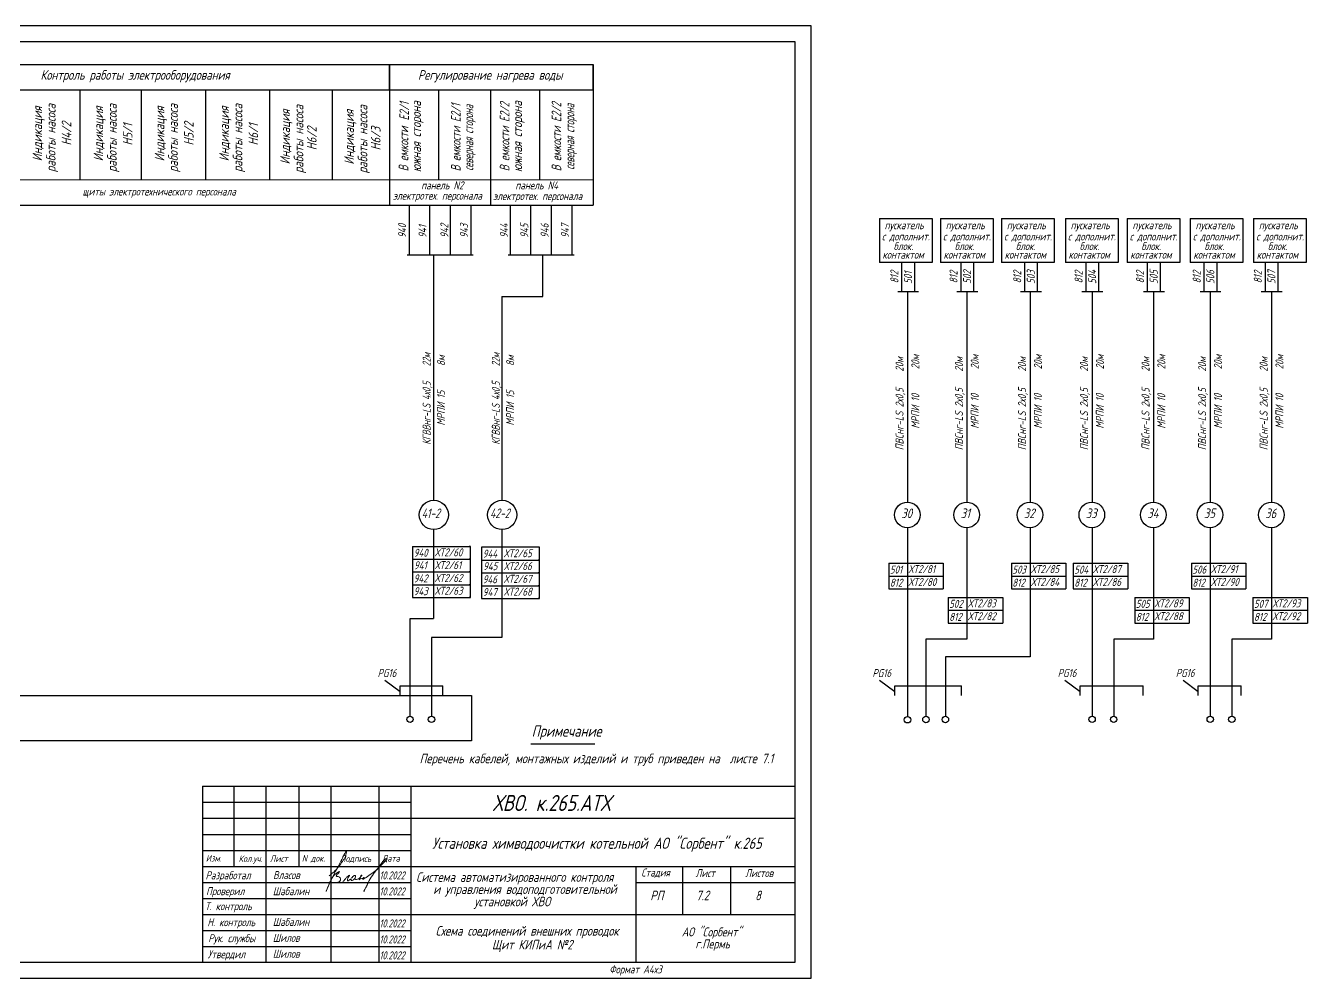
# Model space of a CAD drawing. Header units: millimetres. Extents: x 1531 to 3693, y 3 to 322.
# Drawn here: x 1876.9 to 2277.2, y 3.5 to 301 of the extents above; entities that cross this region are included whole.
import ezdxf

# ---------------------------------------------------------------- set-up
doc = ezdxf.new("R2010")
doc.units = ezdxf.units.MM
doc.linetypes.add('HIDDEN', pattern=[0.375, 0.25, -0.125])
doc.layers.add('MAIN', color=7, linetype='Continuous', lineweight=50)
doc.layers.add('Текст', color=7, linetype='Continuous', lineweight=50)
doc.layers.add('TEXT', color=250, linetype='Continuous')
doc.layers.add('проводка', color=184, linetype='Continuous')
doc.styles.add('GOST тип А', font='GOST_A.TTF', dxfattribs={"oblique": 15})
doc.styles.get("Standard").update_dxf_attribs({"font": 'GOST_A.TTF', "width": 0.8, "oblique": 15, "height": 3})
doc.styles.add('АСУТП', font='GOST_A.TTF', dxfattribs={"oblique": 15})

# ---------------------------------------------------------------- blocks, each defined once
blk = doc.blocks.new('Власов')
at = {"layer": 'проводка', "lineweight": 18}
for points in [[(-0.58, 2.47), (1.27, 4.07), (2.73, 5.82), (3.82, 7.33), (4.64, 9.02), (4.84, 10.28), (4.04, 8.93), (3.16, 7.2), (1.39, 3.86), (0.52, 2.26), (-1.55, -2.37), (-0.72, -0.35), (0.34, 1.8), (1.73, 3.31), (2.62, 3.78), (2.31, 3.3), (1.91, 2.96), (1.61, 2.44), (2.21, 2.21), (2.85, 1.83), (2.99, 1.4), (2.77, 0.75), (2.36, 0.49), (2.18, 0.43), (2.07, 0.4), (1.98, 0.4)], [(3.73, 0.66), (4.37, 1.39), (4.91, 2.01), (5.22, 2.29), (5.78, 2.66), (5.59, 2.28), (5.16, 1.05), (5.19, 0.9), (5.7, 1.1), (6.25, 1.38), (6.27, 1.2), (6.3, 1.02), (7.02, 1.21), (7.63, 2.13), (7.63, 2.52), (6.76, 2.22), (6.42, 1.7)]]:
    blk.add_spline(points, degree=3, dxfattribs=at)
for points, knots in [([(9.73, 1.6), (9.73, 1.6), (10.28, 1.61), (10.33, 1.73), (10.3, 1.95), (10.1, 1.88), (9.94, 1.44), (9.82, 1.2), (10.65, 1.75), (14.06, 4.01), (14.83, 4.98), (18.2, 8.2), (16.58, 7.61), (15.42, 5.89), (12.84, 2.54), (12.14, 1.35), (11.17, -0.37), (10.2, -2.51), (10.72, -1.41), (10.96, -1), (11.17, -0.6), (11.31, -0.38), (11.4, -0.29)], [5.202172, 5.202172, 5.202172, 5.202172, 5.207482, 5.981017, 6.074049, 6.477149, 7.534813, 8.416864, 10.873297, 16.080912, 19.105162, 21.731982, 23.469351, 25.755203, 29.311429, 34.513333, 38.416271, 38.862024, 39.053994, 43.961574, 49.897464, 51.239132, 51.239132, 51.239132, 51.239132]), ([(7.53, 1.66), (7.5, 1.54), (7.54, 1.28), (8.01, 1.24), (8.83, 1.57), (9.1, 2.08), (9.9, 2.69), (9.43, 2.64), (9.3, 2.52), (9.14, 2.21), (9.04, 1.25), (8.71, 1.13), (8.92, 1.39), (9.3, 1.54), (9.6, 1.6)], [0, 0, 0, 0, 0.614094, 1.118723, 1.807789, 3.045572, 4.744461, 5.191863, 5.576495, 6.389957, 8.441618, 9.345517, 10.182193, 10.758393, 10.758393, 10.758393, 10.758393])]:
    blk.add_open_spline(points, degree=3, knots=knots, dxfattribs=at)

msp = doc.modelspace()

# ---------------------------------------------------------------- linework, layer by layer
at = {"color": 7, "lineweight": 30}
msp.add_line((2117.19, 295.97), (2117.19, 8.47), dxfattribs=at)
at = {"color": 7}
for p, q in [((1990.55, 280.92), (1990.55, 288.86)), ((2054.21, 280.92), (2054.21, 288.86)), ((1996.77, 229.28), (1996.77, 244.76)), ((2003.19, 229.28), (2003.19, 244.76)), ((2009.62, 229.28), (2009.62, 244.76)), ((2016.04, 229.28), (2016.04, 244.76)), ((2028.31, 229.28), (2028.31, 244.76)), ((2034.74, 229.28), (2034.74, 244.76)), ((2041.16, 229.28), (2041.16, 244.76)), ((2047.59, 229.28), (2047.59, 244.76)), ((2004.34, 229.28), (2004.34, 152.75)), ((2038.39, 216.41), (2038.39, 229.28)), ((2025.68, 216.41), (2025.68, 152.75)), ((2025.68, 216.41), (2038.39, 216.41)), ((2152.33, 144.19), (2152.33, 85.18)), ((2170.88, 144.19), (2170.88, 109.43)), ((2190.6, 144.19), (2190.6, 103.83)), ((2209.95, 144.19), (2209.95, 103.83)), ((2229.15, 144.19), (2229.15, 109.43)), ((2246.84, 144.19), (2246.84, 103.83)), ((2266.03, 144.19), (2266.03, 109.43)), ((2004.34, 143.63), (2004.34, 115.89)), ((2025.68, 143.63), (2025.68, 109.93)), ((2015.83, 122.36), (2015.83, 138.36)), ((2037.4, 138.08), (2019.33, 138.08)), ((2037.4, 122.08), (2037.4, 138.08)), ((2152.33, 133.11), (2152.33, 125.11)), ((1997.76, 122.36), (2015.83, 122.36)), ((2019.33, 122.08), (2037.4, 122.08)), ((2170.88, 122.42), (2170.88, 114.42)), ((2229.15, 122.42), (2229.15, 114.42)), ((2266.03, 122.42), (2266.03, 114.42)), ((1996.97, 85.34), (1996.97, 115.89)), ((1996.97, 115.89), (2004.34, 115.89)), ((2025.68, 109.93), (2003.66, 109.93)), ((2003.66, 109.93), (2003.66, 85.3)), ((2170.88, 109.43), (2158.09, 109.43)), ((2158.09, 109.43), (2158.09, 85.27)), ((2229.15, 109.43), (2216.73, 109.43)), ((2216.73, 109.43), (2216.73, 85.34)), ((2266.03, 109.43), (2253.62, 109.43)), ((2253.62, 109.43), (2253.62, 85.34)), ((2190.6, 103.83), (2164.15, 103.83)), ((2164.15, 103.83), (2164.15, 85.34)), ((2209.95, 103.83), (2209.95, 85.34)), ((2246.84, 103.83), (2246.84, 85.34))]:
    msp.add_line(p, q, dxfattribs=at)
at = {"color": 7, "linetype": 'Continuous'}
for p, q in [((2143.54, 240.78), (2159.98, 240.78)), ((2159.98, 240.78), (2159.98, 226.96)), ((2162.62, 240.78), (2179.06, 240.78)), ((2179.06, 240.78), (2179.06, 226.96)), ((2181.71, 240.78), (2198.15, 240.78)), ((2198.15, 240.78), (2198.15, 226.96)), ((2201.64, 240.78), (2218.08, 240.78)), ((2218.08, 240.78), (2218.08, 226.96)), ((2220.93, 240.78), (2237.37, 240.78)), ((2237.37, 240.78), (2237.37, 226.96)), ((2240.65, 240.78), (2257.09, 240.78)), ((2257.09, 240.78), (2257.09, 226.96)), ((2260.42, 240.78), (2276.87, 240.78)), ((2276.87, 240.78), (2276.87, 226.96)), ((2159.98, 226.96), (2143.54, 226.96)), ((2150.48, 226.96), (2150.48, 217.96)), ((2154.48, 226.96), (2154.48, 217.96)), ((2179.06, 226.96), (2162.62, 226.96)), ((2168.95, 226.96), (2168.95, 217.96)), ((2172.95, 226.96), (2172.95, 217.96)), ((2198.15, 226.96), (2181.71, 226.96)), ((2188.84, 226.96), (2188.84, 217.96)), ((2192.84, 226.96), (2192.84, 217.96)), ((2218.08, 226.96), (2201.64, 226.96)), ((2208.01, 226.96), (2208.01, 217.96)), ((2212.01, 226.96), (2212.01, 217.96)), ((2237.37, 226.96), (2220.93, 226.96)), ((2227.22, 226.96), (2227.22, 217.96)), ((2231.22, 226.96), (2231.22, 217.96)), ((2257.09, 226.96), (2240.65, 226.96)), ((2244.9, 226.96), (2244.9, 217.96)), ((2248.9, 226.96), (2248.9, 217.96)), ((2276.87, 226.96), (2260.42, 226.96)), ((2263.98, 226.96), (2263.98, 217.96)), ((2267.98, 226.96), (2267.98, 217.96)), ((1997.76, 138.36), (2015.83, 138.36)), ((1997.76, 138.36), (1997.76, 134.36)), ((2015.83, 138.36), (2015.4, 138.36)), ((2019.33, 138.08), (2019.33, 134.08)), ((1997.76, 134.36), (1997.76, 130.36)), ((1997.76, 134.36), (2015.83, 134.36)), ((1997.76, 134.36), (2015.83, 134.36)), ((1997.76, 134.36), (2015.83, 134.36)), ((2015.83, 134.36), (2015.4, 134.36)), ((2015.83, 134.36), (2015.4, 134.36)), ((2015.83, 134.36), (2015.4, 134.36)), ((2019.33, 134.08), (2019.33, 130.08)), ((2019.33, 134.08), (2037.4, 134.08)), ((2019.33, 134.08), (2037.4, 134.08)), ((2019.33, 134.08), (2037.4, 134.08)), ((2037.4, 134.08), (2036.98, 134.08)), ((2037.4, 134.08), (2036.98, 134.08)), ((2037.4, 134.08), (2036.98, 134.08)), ((2146.51, 133.11), (2159.21, 133.11)), ((2146.51, 133.11), (2146.51, 129.11)), ((2159.21, 133.11), (2163.51, 133.11)), ((2163.51, 133.11), (2163.51, 129.11)), ((2184.76, 133.11), (2197.46, 133.11)), ((2184.76, 133.11), (2184.76, 129.11)), ((2197.46, 133.11), (2201.76, 133.11)), ((2201.76, 133.11), (2201.76, 129.11)), ((2204.11, 133.11), (2216.82, 133.11)), ((2204.11, 133.11), (2204.11, 129.11)), ((2216.82, 133.11), (2221.11, 133.11)), ((2221.11, 133.11), (2221.11, 129.11)), ((2241, 133.11), (2253.7, 133.11)), ((2241, 133.11), (2241, 129.11)), ((2253.7, 133.11), (2258, 133.11)), ((2258, 133.11), (2258, 129.11)), ((1997.76, 130.36), (2015.83, 130.36)), ((1997.76, 130.36), (2015.83, 130.36)), ((1997.76, 130.36), (2015.83, 130.36)), ((1997.76, 130.36), (1997.76, 126.36)), ((2015.83, 130.36), (2015.4, 130.36)), ((2015.83, 130.36), (2015.4, 130.36)), ((2015.83, 130.36), (2015.4, 130.36)), ((2019.33, 130.08), (2037.4, 130.08)), ((2019.33, 130.08), (2037.4, 130.08)), ((2019.33, 130.08), (2037.4, 130.08)), ((2019.33, 130.08), (2019.33, 126.08)), ((2037.4, 130.08), (2036.98, 130.08)), ((2037.4, 130.08), (2036.98, 130.08)), ((2037.4, 130.08), (2036.98, 130.08)), ((2146.51, 129.11), (2146.51, 125.11)), ((2146.51, 129.11), (2159.21, 129.11)), ((2146.51, 129.11), (2159.21, 129.11)), ((2146.51, 129.11), (2159.21, 129.11)), ((2159.21, 129.11), (2163.51, 129.11)), ((2159.21, 129.11), (2163.51, 129.11)), ((2159.21, 129.11), (2163.51, 129.11)), ((2163.51, 129.11), (2163.51, 125.11)), ((2184.76, 129.11), (2184.76, 125.11)), ((2184.76, 129.11), (2197.46, 129.11)), ((2184.76, 129.11), (2197.46, 129.11)), ((2184.76, 129.11), (2197.46, 129.11)), ((2197.46, 129.11), (2201.76, 129.11)), ((2197.46, 129.11), (2201.76, 129.11)), ((2197.46, 129.11), (2201.76, 129.11)), ((2201.76, 129.11), (2201.76, 125.11)), ((2204.11, 129.11), (2204.11, 125.11)), ((2204.11, 129.11), (2216.82, 129.11)), ((2204.11, 129.11), (2216.82, 129.11)), ((2204.11, 129.11), (2216.82, 129.11)), ((2216.82, 129.11), (2221.11, 129.11)), ((2216.82, 129.11), (2221.11, 129.11)), ((2216.82, 129.11), (2221.11, 129.11)), ((2221.11, 129.11), (2221.11, 125.11)), ((2241, 129.11), (2241, 125.11)), ((2241, 129.11), (2253.7, 129.11)), ((2241, 129.11), (2253.7, 129.11)), ((2241, 129.11), (2253.7, 129.11)), ((2253.7, 129.11), (2258, 129.11)), ((2253.7, 129.11), (2258, 129.11)), ((2253.7, 129.11), (2258, 129.11)), ((2258, 129.11), (2258, 125.11)), ((1997.76, 126.36), (1997.76, 122.36)), ((1997.76, 126.36), (2015.83, 126.36)), ((1997.76, 126.36), (2015.83, 126.36)), ((1997.76, 126.36), (2015.83, 126.36)), ((2015.83, 126.36), (2015.4, 126.36)), ((2015.83, 126.36), (2015.4, 126.36)), ((2015.83, 126.36), (2015.4, 126.36)), ((2019.33, 126.08), (2019.33, 122.08)), ((2019.33, 126.08), (2037.4, 126.08)), ((2019.33, 126.08), (2037.4, 126.08)), ((2019.33, 126.08), (2037.4, 126.08)), ((2037.4, 126.08), (2036.98, 126.08)), ((2037.4, 126.08), (2036.98, 126.08)), ((2037.4, 126.08), (2036.98, 126.08)), ((2146.51, 125.11), (2159.21, 125.11)), ((2146.51, 125.11), (2159.21, 125.11)), ((2146.51, 125.11), (2159.21, 125.11)), ((2159.21, 125.11), (2163.51, 125.11)), ((2159.21, 125.11), (2163.51, 125.11)), ((2159.21, 125.11), (2163.51, 125.11)), ((2184.76, 125.11), (2197.46, 125.11)), ((2184.76, 125.11), (2197.46, 125.11)), ((2184.76, 125.11), (2197.46, 125.11)), ((2197.46, 125.11), (2201.76, 125.11)), ((2197.46, 125.11), (2201.76, 125.11)), ((2197.46, 125.11), (2201.76, 125.11)), ((2204.11, 125.11), (2216.82, 125.11)), ((2204.11, 125.11), (2216.82, 125.11)), ((2204.11, 125.11), (2216.82, 125.11)), ((2216.82, 125.11), (2221.11, 125.11)), ((2216.82, 125.11), (2221.11, 125.11)), ((2216.82, 125.11), (2221.11, 125.11)), ((2241, 125.11), (2253.7, 125.11)), ((2241, 125.11), (2253.7, 125.11)), ((2241, 125.11), (2253.7, 125.11)), ((2253.7, 125.11), (2258, 125.11)), ((2253.7, 125.11), (2258, 125.11)), ((2253.7, 125.11), (2258, 125.11)), ((1997.76, 122.36), (2015.83, 122.36)), ((1997.76, 122.36), (2015.83, 122.36)), ((1997.76, 122.36), (2015.83, 122.36)), ((2015.83, 122.36), (2015.4, 122.36)), ((2015.83, 122.36), (2015.4, 122.36)), ((2015.83, 122.36), (2015.4, 122.36)), ((2019.33, 122.08), (2037.4, 122.08)), ((2019.33, 122.08), (2037.4, 122.08)), ((2037.4, 122.08), (2036.98, 122.08)), ((2037.4, 122.08), (2036.98, 122.08)), ((2165.06, 122.42), (2177.76, 122.42)), ((2165.06, 122.42), (2165.06, 118.42)), ((2177.76, 122.42), (2182.05, 122.42)), ((2182.05, 122.42), (2182.05, 118.42)), ((2223.32, 122.42), (2236.03, 122.42)), ((2223.32, 122.42), (2223.32, 118.42)), ((2236.03, 122.42), (2240.32, 122.42)), ((2240.32, 122.42), (2240.32, 118.42)), ((2260.21, 122.42), (2272.92, 122.42)), ((2260.21, 122.42), (2260.21, 118.42)), ((2272.92, 122.42), (2277.21, 122.42)), ((2277.21, 122.42), (2277.21, 118.42)), ((2165.06, 118.42), (2165.06, 114.42)), ((2165.06, 118.42), (2177.76, 118.42)), ((2165.06, 118.42), (2177.76, 118.42)), ((2165.06, 118.42), (2177.76, 118.42)), ((2177.76, 118.42), (2182.05, 118.42)), ((2177.76, 118.42), (2182.05, 118.42)), ((2177.76, 118.42), (2182.05, 118.42)), ((2182.05, 118.42), (2182.05, 114.42)), ((2223.32, 118.42), (2223.32, 114.42)), ((2223.32, 118.42), (2236.03, 118.42)), ((2223.32, 118.42), (2236.03, 118.42)), ((2223.32, 118.42), (2236.03, 118.42)), ((2236.03, 118.42), (2240.32, 118.42)), ((2236.03, 118.42), (2240.32, 118.42)), ((2236.03, 118.42), (2240.32, 118.42)), ((2240.32, 118.42), (2240.32, 114.42)), ((2260.21, 118.42), (2260.21, 114.42)), ((2260.21, 118.42), (2272.92, 118.42)), ((2260.21, 118.42), (2272.92, 118.42)), ((2260.21, 118.42), (2272.92, 118.42)), ((2272.92, 118.42), (2277.21, 118.42)), ((2272.92, 118.42), (2277.21, 118.42)), ((2272.92, 118.42), (2277.21, 118.42)), ((2277.21, 118.42), (2277.21, 114.42)), ((2165.06, 114.42), (2177.76, 114.42)), ((2165.06, 114.42), (2177.76, 114.42)), ((2165.06, 114.42), (2177.76, 114.42)), ((2177.76, 114.42), (2182.05, 114.42)), ((2177.76, 114.42), (2182.05, 114.42)), ((2177.76, 114.42), (2182.05, 114.42)), ((2223.32, 114.42), (2236.03, 114.42)), ((2223.32, 114.42), (2236.03, 114.42)), ((2223.32, 114.42), (2236.03, 114.42)), ((2236.03, 114.42), (2240.32, 114.42)), ((2236.03, 114.42), (2240.32, 114.42)), ((2236.03, 114.42), (2240.32, 114.42)), ((2260.21, 114.42), (2272.92, 114.42)), ((2260.21, 114.42), (2272.92, 114.42)), ((2260.21, 114.42), (2272.92, 114.42)), ((2272.92, 114.42), (2277.21, 114.42)), ((2272.92, 114.42), (2277.21, 114.42)), ((2272.92, 114.42), (2277.21, 114.42)), ((1989.1, 96.58), (1993.85, 93.08)), ((2143.62, 96.54), (2148.37, 93.04)), ((2201.49, 96.58), (2206.24, 93.08)), ((2238.38, 96.58), (2243.13, 93.08)), ((1993.85, 91.83), (1993.85, 94.83)), ((1993.85, 94.83), (2007.26, 94.83)), ((1993.85, 91.83), (1993.85, 94.83)), ((2007.26, 91.83), (2007.26, 94.83)), ((2148.37, 91.79), (2148.37, 94.79)), ((2148.37, 94.79), (2169.24, 94.79)), ((2148.37, 91.79), (2148.37, 94.79)), ((2169.24, 91.79), (2169.24, 94.79)), ((2206.24, 91.83), (2206.24, 94.83)), ((2206.24, 94.83), (2225.97, 94.83)), ((2206.24, 91.83), (2206.24, 94.83)), ((2225.97, 91.83), (2225.97, 94.83)), ((2243.13, 91.83), (2243.13, 94.83)), ((2243.13, 94.83), (2256.54, 94.83)), ((2243.13, 91.83), (2243.13, 94.83)), ((2256.54, 91.83), (2256.54, 94.83)), ((2034.7, 76.69), (2054.7, 76.69)), ((1932.19, 58.44), (1997.19, 58.44)), ((1932.19, 53.44), (1997.19, 53.44)), ((1932.19, 48.44), (1997.19, 48.44))]:
    msp.add_line(p, q, dxfattribs=at)
at = {"color": 7, "linetype": 'ByBlock', "lineweight": 30}
for p, q in [((1932.19, 63.44), (1932.19, 8.48)), ((2067.57, 8.48), (2067.57, 38.44)), ((2082.19, 23.44), (2082.19, 38.44)), ((2097.19, 23.44), (2097.19, 38.44))]:
    msp.add_line(p, q, dxfattribs=at)
at = {"color": 7, "linetype": 'Continuous', "lineweight": 30}
for p, q in [((1932.19, 63.44), (2117.19, 63.44)), ((1941.94, 63.44), (1941.94, 38.44)), ((1951.94, 63.44), (1951.94, 8.44)), ((1962.19, 63.44), (1962.19, 38.44)), ((1972.19, 63.44), (1972.19, 8.44)), ((1987.19, 63.44), (1987.19, 8.44)), ((1997.19, 63.44), (1997.19, 8.44)), ((1997.19, 53.44), (2117.19, 53.44)), ((1932.19, 43.44), (1997.19, 43.44)), ((1932.19, 38.44), (2117.19, 38.44))]:
    msp.add_line(p, q, dxfattribs=at)
at = {"color": 0, "linetype": 'Continuous'}
for p, q in [((1932.19, 33.44), (1997.19, 33.44)), ((1932.19, 28.44), (1997.19, 28.44)), ((1932.19, 28.44), (1997.19, 28.44)), ((1932.19, 23.44), (1997.19, 23.44)), ((1932.19, 18.44), (1997.19, 18.44)), ((1932.19, 13.44), (1997.19, 13.44))]:
    msp.add_line(p, q, dxfattribs=at)
at = {"color": 0, "linetype": 'ByBlock', "lineweight": 30}
msp.add_line((2067.57, 33.44), (2117.19, 33.44), dxfattribs=at)
at = {"color": 0, "linetype": 'Continuous', "lineweight": 30}
msp.add_line((1997.19, 23.44), (2117.19, 23.44), dxfattribs=at)
msp.add_line((2122.19, 3.47), (1531.31, 3.47))
at = {"color": 7}
for centre in [(2004.39, 148.19), (2025.73, 148.19)]:
    msp.add_circle(centre, 4.56, dxfattribs=at)
at = {"layer": 'MAIN', "color": 7, "linetype": 'Continuous', "lineweight": -3}
for p, q in [((1531.31, 300.97), (2122.19, 300.97)), ((1531.31, 300.97), (2007.16, 300.97)), ((2122.19, 300.97), (2122.19, 3.47)), ((1575.26, 288.86), (1990.55, 288.86)), ((1637.6, 288.86), (2054.21, 288.86)), ((1652.02, 288.86), (2054.21, 288.86)), ((1990.55, 288.86), (1990.55, 244.92)), ((1990.55, 288.86), (1990.55, 244.92)), ((1990.55, 288.85), (1990.55, 244.92)), ((2054.21, 288.86), (2054.21, 244.92)), ((2054.21, 288.86), (2054.21, 244.92)), ((2054.21, 288.85), (2054.21, 244.92)), ((1822.78, 280.92), (1990.55, 280.92)), ((1832.16, 280.92), (1990.55, 280.92)), ((1885.12, 280.92), (2054.21, 280.92)), ((1893.88, 280.92), (1893.88, 252.85)), ((1894.5, 280.92), (2054.21, 280.92)), ((1899.55, 280.92), (2054.21, 280.92)), ((1908.93, 280.92), (2054.21, 280.92)), ((1912.98, 280.92), (1912.98, 252.86)), ((1933.13, 280.92), (1933.13, 252.87)), ((1933.13, 280.92), (1933.13, 252.87)), ((1953.08, 280.92), (1953.08, 252.88)), ((1972.7, 280.92), (1972.7, 252.89)), ((1990.55, 280.92), (1990.55, 244.92)), ((2005.83, 280.92), (2005.83, 252.91)), ((2022.13, 280.92), (2022.13, 244.92)), ((2037.4, 280.92), (2037.4, 252.93)), ((1599.64, 252.68), (2054.21, 252.94)), ((1575.26, 244.92), (1990.55, 244.92)), ((1637.6, 244.92), (2054.21, 244.92)), ((1652.02, 244.92), (2054.21, 244.92)), ((2143.54, 240.78), (2143.54, 226.96)), ((2162.62, 240.78), (2162.62, 226.96)), ((2181.71, 240.78), (2181.71, 226.96)), ((2201.64, 240.78), (2201.64, 226.96)), ((2220.93, 240.78), (2220.93, 226.96)), ((2240.65, 240.78), (2240.65, 226.96)), ((2260.42, 240.78), (2260.42, 226.96)), ((2152.33, 217.94), (2152.33, 152.19)), ((2170.88, 217.94), (2170.88, 152.19)), ((2190.6, 217.94), (2190.6, 152.19)), ((2209.95, 217.94), (2209.95, 152.19)), ((2229.15, 217.94), (2229.15, 152.19)), ((2246.84, 217.94), (2246.84, 152.19)), ((2266.03, 217.94), (2266.03, 152.19)), ((1564.47, 91.79), (2016.17, 91.79)), ((2016.17, 91.79), (2016.17, 77.68)), ((2016.17, 77.68), (1564.47, 77.68))]:
    msp.add_line(p, q, dxfattribs=at)
at = {"layer": 'MAIN', "color": 7, "linetype": 'Continuous', "lineweight": 30}
for p, q in [((1551.31, 295.97), (2117.19, 295.97)), ((2016.71, 229.28), (1996.05, 229.28)), ((2048.26, 229.28), (2027.59, 229.28)), ((2149.28, 217.94), (2155.8, 217.94)), ((2167.74, 217.94), (2174.27, 217.94)), ((2187.63, 217.94), (2194.15, 217.94)), ((2206.81, 217.94), (2213.33, 217.94)), ((2226.01, 217.94), (2232.54, 217.94)), ((2243.7, 217.94), (2250.22, 217.94)), ((2262.77, 217.94), (2269.3, 217.94)), ((2117.19, 8.47), (1551.31, 8.47))]:
    msp.add_line(p, q, dxfattribs=at)
at = {"layer": 'MAIN', "color": 7, "linetype": 'Continuous', "lineweight": -3}
for centre, radius in [((2152.28, 148.19), 4), ((2170.83, 148.19), 4), ((2190.55, 148.19), 4), ((2209.9, 148.19), 4), ((2229.1, 148.19), 4), ((2246.79, 148.19), 4), ((2265.99, 148.19), 4), ((1996.97, 84.34), 1), ((2003.67, 84.34), 1), ((2152.33, 84.22), 1), ((2158.09, 84.31), 1), ((2164.16, 84.31), 1), ((2209.98, 84.34), 1), ((2216.73, 84.34), 1), ((2246.87, 84.34), 1), ((2253.62, 84.34), 1)]:
    msp.add_circle(centre, radius, dxfattribs=at)

# ---------------------------------------------------------------- block references
at = {"color": 7, "lineweight": 15}
msp.add_blockref('Власов', (1972.3, 33.03, -10), dxfattribs=at)

# ---------------------------------------------------------------- texts
at = {"color": 7, "linetype": 'Continuous', "style": 'АСУТП', "oblique": 15}
for s, p in [('940', (1995.75, 234.67)), ('941', (2002.11, 234.67)), ('942', (2008.94, 234.67)), ('943', (2015.06, 234.67)), ('944', (2027.54, 234.67)), ('945', (2033.89, 234.67)), ('946', (2040.25, 234.67)), ('947', (2046.6, 234.67)), ('812', (2149.48, 220.49)), ('501', (2153.73, 220.32)), ('812', (2167.95, 220.49)), ('502', (2172.2, 220.32)), ('812', (2187.84, 220.49)), ('503', (2192.09, 220.32)), ('812', (2207.01, 220.49)), ('504', (2211.26, 220.32)), ('812', (2226.22, 220.49)), ('505', (2230.47, 220.32)), ('812', (2243.9, 220.49)), ('506', (2248.15, 220.32)), ('812', (2262.98, 220.49)), ('507', (2267.23, 220.32))]:
    msp.add_text(s, height=2.5, rotation=90, dxfattribs=at).set_placement(p)
at = {"color": 7, "linetype": 'Continuous', "oblique": 15}
for s, height, p in [('940', 2.5, (1998.09, 135.11)), ('ХТ2/60', 2.5, (2004.67, 135.25)), ('944', 2.5, (2019.66, 134.83)), ('ХТ2/65', 2.5, (2026.24, 134.97)), ('941', 2.5, (1998.19, 131.21)), ('ХТ2/61', 2.5, (2004.67, 131.25)), ('945', 2.5, (2019.77, 130.93)), ('ХТ2/66', 2.5, (2026.24, 130.97)), ('501', 2.5, (2146.81, 129.86)), ('ХТ2/81', 2.5, (2152.61, 130.01)), ('503', 2.5, (2185.06, 129.86)), ('ХТ2/85', 2.5, (2190.86, 130.01)), ('504', 2.5, (2204.41, 129.86)), ('ХТ2/87', 2.5, (2210.22, 130.01)), ('506', 2.5, (2241.3, 129.86)), ('ХТ2/91', 2.5, (2247.1, 130.01)), ('942', 2.5, (1998.09, 127.11)), ('ХТ2/62', 2.5, (2004.67, 127.25)), ('946', 2.5, (2019.66, 126.83)), ('ХТ2/67', 2.5, (2026.24, 126.97)), ('812', 2.5, (2146.81, 125.78)), ('ХТ2/80', 2.5, (2152.61, 126)), ('812', 2.5, (2185.06, 125.78)), ('ХТ2/84', 2.5, (2190.86, 126)), ('812', 2.5, (2204.41, 125.78)), ('ХТ2/86', 2.5, (2210.22, 126)), ('812', 2.5, (2241.3, 125.78)), ('ХТ2/90', 2.5, (2247.1, 126)), ('943', 2.5, (1998.09, 123.11)), ('ХТ2/63', 2.5, (2004.67, 123.25)), ('947', 2.5, (2019.66, 122.83)), ('ХТ2/68', 2.5, (2026.24, 122.97)), ('502', 2.5, (2165.35, 119.17)), ('ХТ2/83', 2.5, (2171.16, 119.32)), ('505', 2.5, (2223.62, 119.17)), ('ХТ2/89', 2.5, (2229.43, 119.32)), ('507', 2.5, (2260.51, 119.17)), ('ХТ2/93', 2.5, (2266.31, 119.32)), ('812', 2.5, (2165.35, 115.09)), ('ХТ2/82', 2.5, (2171.16, 115.31)), ('812', 2.5, (2223.62, 115.09)), ('ХТ2/88', 2.5, (2229.43, 115.31)), ('812', 2.5, (2260.51, 115.09)), ('ХТ2/92', 2.5, (2266.31, 115.31)), ('PG16', 2.5, (1986.85, 97.58)), ('PG16', 2.5, (2199.24, 97.58)), ('PG16', 2.5, (2236.13, 97.58)), ('PG16', 2.5, (2141.37, 97.54)), ('ХВО. к.265.АТХ', 5, (2022.81, 55.74)), ('Установка химводоочистки котельной АО "Сорбент" к.265', 3.5, (2003.88, 43.91)), ('Изм.', 2, (1933.19, 39.94)), ('N док.', 2, (1963.19, 39.94)), ('Дата', 2, (1988.19, 39.94)), ('Разработал', 2.5, (1933.1, 34.4)), ('Власов', 2.5, (1954.19, 34.46)), ('Система автоматизированного контроля', 3, (1998.88, 33.6)), ('Стадия', 2.5, (2069.19, 35.27)), ('Лист', 2.5, (2086.13, 35.09)), ('Листов ', 2.5, (2101.64, 35.09)), ('и управления водоподготовительной', 3, (2004.21, 29.83)), ('установкой ХВО', 3, (2016.97, 25.95))]:
    msp.add_text(s, height=height, dxfattribs=at).set_placement(p)
at = {"color": 7, "linetype": 'HIDDEN', "oblique": 15}
for s, height, p in [('Примечание', 3.5, (2034.95, 78.94)), ('Перечень кабелей, монтажных изделий и труб приведен на  листе 7.1', 3, (1999.95, 70.64))]:
    msp.add_text(s, height=height, dxfattribs=at).set_placement(p)
at = {"color": 7, "oblique": 15}
for s, p in [('Кол.уч.', (1943.44, 39.84)), ('Лист', (1953.2, 39.84)), ('Подпись', (1975.19, 39.84))]:
    msp.add_text(s, height=2, dxfattribs=at).set_placement(p)
at = {"color": 7, "linetype": 'Continuous', "style": 'АСУТП', "oblique": 15, "width": 0.9}
msp.add_text('10.2022', height=2.5, dxfattribs=at).set_placement((1987.41, 34.37))
at = {"color": 7, "linetype": 'Continuous', "style": 'GOST тип А', "oblique": 15}
for s, height, p in [('Стадия', 2.5, (2069.19, 35.27)), ('АО "Сорбент"', 2.8, (2081.84, 16.57))]:
    msp.add_text(s, height=height, dxfattribs=at).set_placement(p)
at = {"color": 0, "linetype": 'Continuous', "oblique": 15}
for s, p in [('Проверил', (1933.26, 29.44)), ('Шабалин', (1954.09, 29.44)), ('Т. контроль', (1932.95, 24.75)), ('Н. контроль', (1933.67, 19.75)), ('Шабалин', (1954.09, 19.84)), ('Рук. службы', (1933.95, 14.75)), ('Шилов', (1954.09, 14.87)), ('Утвердил', (1933.75, 9.74)), ('Шилов', (1954.09, 9.89))]:
    msp.add_text(s, height=2.5, dxfattribs=at).set_placement(p)
at = {"color": 0, "linetype": 'Continuous', "style": 'АСУТП', "oblique": 15, "width": 0.9}
for p in [(1987.41, 29.37), (1987.41, 19.37), (1987.41, 14.37), (1987.41, 9.4)]:
    msp.add_text('10.2022', height=2.5, dxfattribs=at).set_placement(p)
at = {"linetype": 'Continuous', "style": 'GOST тип А', "oblique": 15}
msp.add_text('Щит КИПиА №2', height=3, dxfattribs=at).set_placement((2022.53, 12.49))
at = {"color": 0, "linetype": 'Continuous', "style": 'GOST тип А', "oblique": 15}
msp.add_text('г.Пермь', height=2.8, dxfattribs=at).set_placement((2086.08, 12.82))
at = {"layer": 'MAIN', "color": 7, "linetype": 'Continuous', "lineweight": -3, "oblique": 15}
for s, height, p in [('Контроль работы электрооборудования', 3, (1881.56, 284.07)), ('Регулирование нагрева воды', 3, (1999.45, 284.07)), ('панель N2', 2.5, (2000.44, 249.85)), ('панель N4', 2.5, (2029.85, 249.85)), ('щиты электротехнического персонала', 2.5, (1894.7, 247.92)), (' электротех. персонала', 2.5, (1990.32, 246.63)), (' электротех. персонала', 2.5, (2021.62, 246.51)), ('пускатель', 2.5, (2145.17, 237.39)), ('пускатель', 2.5, (2164.25, 237.39)), ('пускатель', 2.5, (2183.33, 237.39)), ('пускатель', 2.5, (2203.26, 237.39)), ('пускатель', 2.5, (2222.56, 237.39)), ('пускатель', 2.5, (2242.28, 237.39)), ('пускатель', 2.5, (2262.05, 237.39)), ('с дополнит.', 2.5, (2144.34, 233.89)), ('блок.', 2.5, (2147.97, 230.87)), ('с дополнит.', 2.5, (2163.42, 233.89)), ('блок.', 2.5, (2167.05, 230.87)), ('с дополнит.', 2.5, (2182.5, 233.89)), ('блок.', 2.5, (2186.14, 230.87)), ('с дополнит.', 2.5, (2202.43, 233.89)), ('блок.', 2.5, (2206.07, 230.87)), ('с дополнит.', 2.5, (2221.73, 233.89)), ('блок.', 2.5, (2225.36, 230.87)), ('с дополнит.', 2.5, (2241.45, 233.89)), ('блок.', 2.5, (2245.08, 230.87)), ('с дополнит.', 2.5, (2261.22, 233.89)), ('блок.', 2.5, (2264.86, 230.87)), ('контактом', 2.5, (2144.5, 228.21)), ('контактом', 2.5, (2163.59, 228.21)), ('контактом', 2.5, (2182.67, 228.21)), ('контактом', 2.5, (2202.6, 228.21)), ('контактом', 2.5, (2221.9, 228.21)), ('контактом', 2.5, (2241.61, 228.21)), ('контактом', 2.5, (2261.39, 228.21)), ('30', 3, (2150.38, 147.19)), ('31', 3, (2168.93, 147.19)), ('32', 3, (2188.65, 147.19)), ('33', 3, (2208, 147.19)), ('34', 3, (2227.2, 147.19)), ('35', 3, (2244.89, 147.19)), ('36', 3, (2264.02, 147.19))]:
    msp.add_text(s, height=height, dxfattribs=at).set_placement(p)
for s, height, p in [('работы насоса', 3, (1886.26, 255.22)), ('работы насоса', 3, (1905.36, 255.22)), ('работы насоса', 3, (1924.45, 255.22)), ('работы насоса', 3, (1944.61, 255.22)), ('работы насоса', 3, (1963.67, 254.9)), ('работы насоса', 3, (1983.65, 254.84)), ('южная сторона ', 3, (2000.38, 255.22)), ('южная сторона ', 3, (2031.96, 255.24)), ('Индикация ', 3, (1882.04, 258.61)), ('Индикация ', 3, (1901.13, 258.61)), ('Индикация ', 3, (1920.23, 258.61)), ('Индикация ', 3, (1940.39, 258.61)), ('Индикация ', 3, (1959.45, 257.64)), ('Индикация ', 3, (1979.43, 257.57)), ('Н4/2', 3, (1891.19, 263.53)), ('Н5/1', 3, (1910.29, 263.53)), ('Н5/2', 3, (1929.38, 263.53)), ('Н6/1', 3, (1949.54, 263.53)), ('Н6/2', 3, (1967.78, 262.06)), ('Н6/3', 3, (1987.76, 262)), ('МРПИ 15      8м', 2.5, (2007.89, 176.06, 124.48)), ('МРПИ 15      8м', 2.5, (2029.49, 176.06, 124.48)), ('ПВСнг-LS 2х0,5    20м', 2.5, (2151.09, 168.38, 124.48)), ('ПВСнг-LS 2х0,5    20м', 2.5, (2169.64, 168.38, 124.48)), ('ПВСнг-LS 2х0,5    20м', 2.5, (2189.36, 168.38, 124.48)), ('ПВСнг-LS 2х0,5    20м', 2.5, (2208.72, 168.38, 124.48)), ('ПВСнг-LS 2х0,5    20м', 2.5, (2227.91, 168.38, 124.48)), ('ПВСнг-LS 2х0,5    20м', 2.5, (2245.6, 168.38, 124.48)), ('ПВСнг-LS 2х0,5    20м', 2.5, (2264.8, 168.38, 124.48))]:
    msp.add_text(s, height=height, rotation=90, dxfattribs=at).set_placement(p)
for s, height, width, p in [('Е2/1', 3, 0.9, (1996.66, 271.33)), ('В емкости Е2/1', 3, 0.9, (2012.76, 255.45)), ('северная сторона ', 3, 0.8, (2016.71, 255.67)), ('В емкости Е2/2', 3, 0.9, (2028.01, 255.47)), ('В емкости Е2/2', 3, 0.9, (2044.18, 255.47)), ('северная сторона ', 3, 0.8, (2048.3, 255.98)), ('В емкости', 3, 0.9, (1996.44, 255.45)), ('КГВВнг-LS 4х0,5    22м', 2.5, 0.9, (2003.4, 170.1, 124.48)), ('КГВВнг-LS 4х0,5    22м', 2.5, 0.9, (2025.01, 170.1, 124.48))]:
    msp.add_text(s, height=height, rotation=90, dxfattribs=dict(at, width=width)).set_placement(p)
at = {"layer": 'MAIN', "color": 0, "linetype": 'Continuous', "lineweight": -3, "oblique": 15}
for p in [(2156.04, 175.11), (2174.58, 175.11), (2194.3, 175.11), (2213.66, 175.11), (2232.85, 175.11), (2250.54, 175.11), (2269.74, 175.11)]:
    msp.add_text('МРПИ 10      20м', height=2.5, rotation=90, dxfattribs=at).set_placement(p)
at = {"layer": 'MAIN', "color": 7, "linetype": 'Continuous', "lineweight": -3, "oblique": 15, "width": 0.9}
for s, p in [('41-2', (2000.6, 147.19)), ('42-2', (2021.94, 147.19))]:
    msp.add_text(s, height=3, dxfattribs=at).set_placement(p)
at = {"layer": 'MAIN', "color": 7, "linetype": 'Continuous', "lineweight": -3, "style": 'GOST тип А', "oblique": 15}
msp.add_text('Схема соединений внешних проводок  ', height=3, dxfattribs=at).set_placement((2004.96, 16.8))
at = {"layer": 'TEXT', "color": 7, "linetype": 'Continuous', "lineweight": -3, "oblique": 15}
msp.add_text('Формат А4х3', height=2.5, dxfattribs=at).set_placement((2059.19, 5.03))
at = {"layer": 'Текст', "lineweight": -3, "oblique": 15}
for s, p in [('РП', (2071.99, 27.86, 10)), ('7.2', (2086.29, 27.86, 10)), ('8', (2104.74, 27.86, 10))]:
    msp.add_text(s, height=3, dxfattribs=at).set_placement(p)
at = {"layer": 'Текст', "color": 7, "lineweight": -3, "style": 'GOST тип А', "oblique": 15}
msp.add_text('РП', height=3, dxfattribs=at).set_placement((2071.99, 27.86, 10))

doc.saveas('drawing.dxf')
